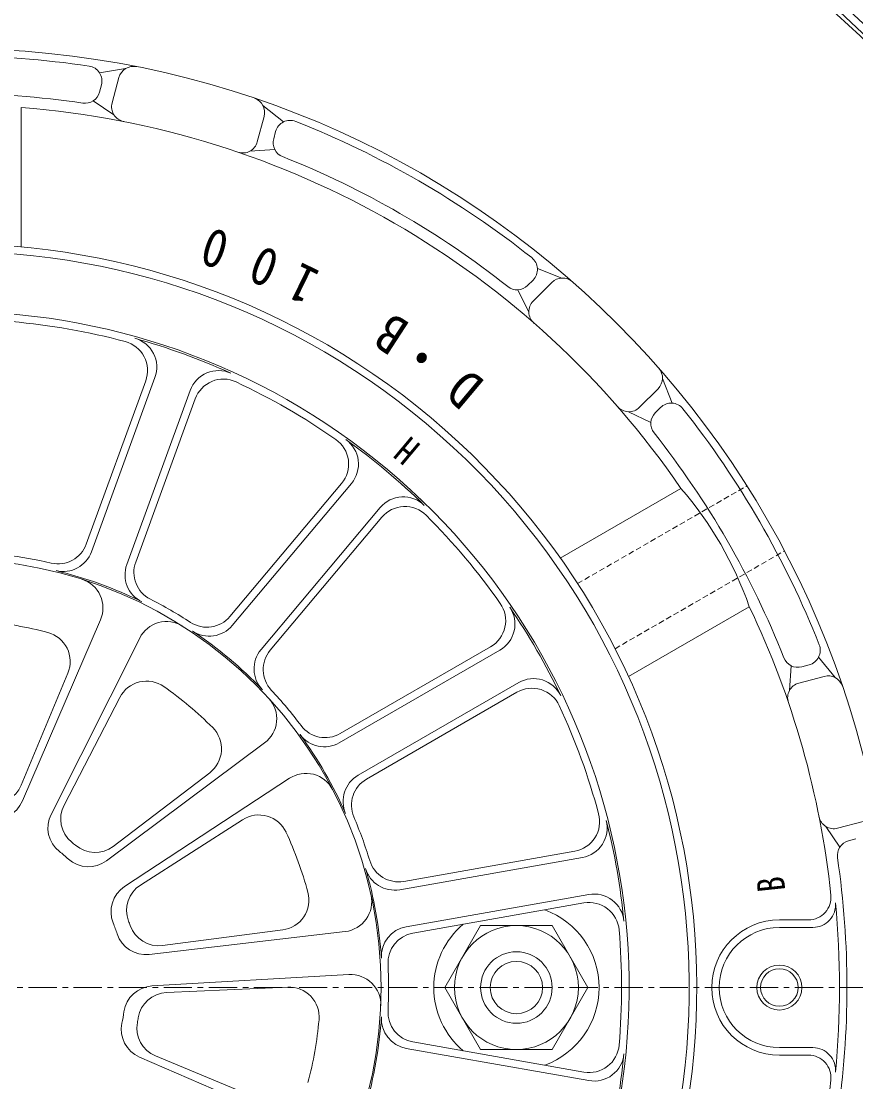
# Model space of a CAD drawing. Units: millimetres, scale not verified. Extents: x -1380 to 1380, y -955 to 955.
# Drawn here: x -441.1 to -330, y 212.5 to 353.7 of the extents above; entities that cross this region are included whole.
import ezdxf
from ezdxf.enums import TextEntityAlignment as Align

# ---------------------------------------------------------------- set-up
doc = ezdxf.new("R2010")
doc.units = ezdxf.units.MM
doc.header["$LTSCALE"] = 3
doc.linetypes.add('USER1', pattern=[2, 1.25, -0.25, 0.25, -0.25])
doc.linetypes.add('USER2', pattern=[0.375, 0.25, -0.125])
for name, color, linetype, lineweight in [('0-2_L-2', 7, 'Continuous', 18), ('0-3_L-1', 7, 'Continuous', 18), ('0-4_L-5', 2, 'USER1', 18), ('0-5_L-3', 7, 'Continuous', 18), ('0-B_L-1a', 3, 'Continuous', 18), ('0-C_L-1b', 150, 'Continuous', 18)]:
    doc.layers.add(name, color=color, linetype=linetype, lineweight=lineweight)
doc.styles.add('ＭＳ ゴシック', font='')
doc.styles.get('ＭＳ ゴシック').set_extended_font_data('MS Gothic')

msp = doc.modelspace()

# ---------------------------------------------------------------- linework, layer by layer
at = {"layer": '0-2_L-2'}
for radius in [175.5, 175]:
    msp.add_circle((-450.212, 225.046), radius, dxfattribs=at)
at = {"layer": '0-3_L-1'}
msp.add_circle((-450.212, 225.046), 176.5, dxfattribs=at)
at = {"layer": '0-4_L-5'}
msp.add_line((-208.387, 225.046), (-692.037, 225.046), dxfattribs=at)
at = {"layer": '0-5_L-3'}
msp.add_lwpolyline([(-379.972, 216.802), (-370.452, 216.802), (-365.692, 225.046), (-370.452, 233.291), (-379.972, 233.291), (-384.732, 225.046)], close=True, dxfattribs=at)
for radius in [8.245, 4.76, 3.485]:
    msp.add_circle((-375.212, 225.046), radius, dxfattribs=at)
for start, end in [(290.02776, 69.97224), (130.02776, 229.97224)]:
    msp.add_arc((-375.212, 225.046), 11, start, end, dxfattribs=at)
at = {"layer": '0-B_L-1a'}
for p, q in [((-432.451, 284.076), (-424.543, 305.806)), ((-431.755, 283.065), (-423.315, 306.255)), ((-427.057, 281.355), (-418.616, 304.545)), ((-425.873, 281.682), (-417.965, 303.411)), ((-413.333, 274.442), (-398.469, 292.156)), ((-413.025, 273.254), (-397.162, 292.158)), ((-409.194, 270.04), (-393.331, 288.944)), ((-407.971, 269.942), (-393.107, 287.656)), ((-430.558, 273.996), (-440.953, 249.879)), ((-425.347, 271.566), (-437.141, 248.101)), ((-398.779, 257.628), (-377.407, 269.967)), ((-398.663, 258.85), (-378.637, 270.412)), ((-441.112, 252), (-434.907, 266.903)), ((-396.279, 253.297), (-374.907, 265.637)), ((-395.163, 252.787), (-375.137, 264.349)), ((-435.413, 249.342), (-427.986, 263.676)), ((-408.716, 257.612), (-429.777, 241.922)), ((-428.855, 243.839), (-416.029, 253.643)), ((-405.418, 252.901), (-427.364, 238.477)), ((-425.248, 238.688), (-411.649, 247.387)), ((-390.21, 239.18), (-367.438, 243.196)), ((-390.738, 238.072), (-366.434, 242.357)), ((-389.869, 233.148), (-365.566, 237.433)), ((-388.994, 232.287), (-366.222, 236.302)), ((-397.993, 232.501), (-424.077, 229.444)), ((-422.32, 230.643), (-406.31, 232.72)), ((-397.492, 226.773), (-423.71, 225.254)), ((-421.771, 224.378), (-405.645, 225.113)), ((-388.994, 217.806), (-366.222, 213.791)), ((-389.869, 216.945), (-365.566, 212.659)), ((-401.262, 205.393), (-425.379, 215.787)), ((-423.258, 215.947), (-408.355, 209.741))]:
    msp.add_line(p, q, dxfattribs=at)
msp.add_circle((-450.212, 225.046), 57, dxfattribs=at)
for centre, radius, start, end in [((-450.212, 225.046), 99, 323.54633, 136.45367), ((-450.212, 225.046), 98, 324.18153, 135.81847), ((-450.212, 225.046), 90, 328.96599, 131.03401), ((-450.212, 225.046), 89, 75.06209, 84.93791), ((-428.301, 307.174), 4, 340, 75.06209), ((-450.212, 225.046), 89.757, 65.65309, 74.34691), ((-427.073, 307.623), 4, 340, 74.34691), ((-414.857, 303.177), 4, 65.65309, 160), ((-414.206, 302.043), 4, 64.93791, 160), ((-450.212, 225.046), 89, 55.06209, 64.93791), ((-401.533, 294.727), 4, 320, 55.06209), ((-400.226, 294.729), 4, 320, 54.34691), ((-450.212, 225.046), 89.757, 45.65309, 54.34691), ((-390.267, 286.373), 4, 45.65309, 140), ((-390.043, 285.085), 4, 44.93791, 140), ((-450.212, 225.046), 89, 35.06209, 44.93791), ((-450.212, 225.046), 99, 143.54633, 316.45367), ((-436.21, 285.444), 4, 256.94796, 340), ((-450.212, 225.046), 98, 144.18153, 315.81847), ((-450.212, 225.046), 58, 76.94796, 83.05204), ((-435.514, 284.433), 4, 256.09895, 340), ((-423.298, 279.987), 4, 160, 243.90105), ((-422.115, 280.314), 4, 160, 243.05204), ((-450.212, 225.046), 57.179, 63.90105, 76.09895), ((-434.232, 275.58), 4, 336.68428, 72.45135), ((-450.212, 225.046), 58, 56.94796, 63.05204), ((-380.637, 273.876), 4, 300, 35.06209), ((-379.407, 273.431), 4, 300, 34.34691), ((-450.212, 225.046), 89.757, 25.65309, 34.34691), ((-416.397, 277.013), 4, 236.94796, 320), ((-450.212, 225.046), 48.921, 75.01826, 84.98174), ((-421.773, 269.77), 4, 57.54865, 153.31572), ((-416.089, 275.825), 4, 236.09895, 320), ((-450.212, 225.046), 57.179, 43.90105, 56.09895), ((-450.212, 225.046), 90, 148.96599, 311.03401), ((-438.599, 268.441), 4, 337.39209, 75.01826), ((-406.13, 267.469), 4, 140, 223.90105), ((-404.906, 267.371), 4, 140, 223.05204), ((-424.434, 261.835), 4, 54.98174, 152.60791), ((-372.907, 262.172), 4, 25.65309, 120), ((-450.212, 225.046), 48.921, 45.01826, 54.98174), ((-450.212, 225.046), 58, 36.94796, 43.05204), ((-373.137, 260.885), 4, 24.93791, 120), ((-411.106, 260.819), 4, 306.68428, 42.45135), ((-450.212, 225.046), 89, 15.06209, 24.93791), ((-400.663, 262.314), 4, 216.94796, 300), ((-418.458, 256.821), 4, 307.39209, 45.01826), ((-400.779, 261.092), 4, 216.09895, 300), ((-450.212, 225.046), 57.179, 23.90105, 36.09895), ((-403.221, 249.559), 4, 27.54865, 123.31572), ((-394.279, 249.833), 4, 120, 203.90105), ((-393.163, 249.323), 4, 120, 203.05204), ((-444.805, 253.538), 4, 259.25486, 337.39209), ((-444.626, 251.462), 4, 258.06032, 336.68428), ((-431.862, 247.502), 4, 152.60791, 230.74514), ((-433.567, 246.305), 4, 153.31572, 231.93968), ((-409.493, 244.018), 4, 24.98174, 122.60791), ((-450.212, 225.046), 58, 16.94796, 23.05204), ((-368.132, 247.135), 4, 280, 15.06209), ((-367.129, 246.296), 4, 280, 14.34691), ((-450.212, 225.046), 89.757, 5.65309, 14.34691), ((-450.212, 225.046), 48.921, 15.01826, 24.98174), ((-450.212, 225.046), 25, 49.25486, 50.74514), ((-450.212, 225.046), 23, 48.06032, 51.93968), ((-431.284, 247.017), 4, 229.25486, 307.39209), ((-432.167, 245.13), 4, 228.06032, 306.68428), ((-390.905, 243.119), 4, 196.94796, 280), ((-450.212, 225.046), 57.179, 3.90105, 16.09895), ((-391.432, 242.011), 4, 196.09895, 280), ((-423.092, 235.318), 4, 122.60791, 200.74514), ((-425.167, 235.134), 4, 123.31572, 201.93968), ((-406.825, 236.687), 4, 277.39209, 15.01826), ((-398.458, 236.474), 4, 276.68428, 12.45135), ((-364.871, 233.494), 4, 5.65309, 100), ((-365.527, 232.363), 4, 4.93791, 100), ((-450.212, 225.046), 23, 18.06032, 21.93968), ((-450.212, 225.046), 25, 19.25486, 20.74514), ((-422.834, 234.61), 4, 199.25486, 277.39209), ((-389.175, 229.208), 4, 100, 183.90105), ((-424.542, 233.417), 4, 198.06032, 276.68428), ((-388.3, 228.347), 4, 100, 183.05204), ((-450.212, 225.046), 89, 355.06209, 4.93791), ((-450.212, 225.046), 58, 356.94796, 3.05204), ((-397.26, 222.779), 4, 357.54865, 93.31572), ((-423.479, 221.26), 4, 93.31572, 171.93968), ((-405.463, 221.117), 4, 354.98174, 92.60791), ((-421.589, 220.382), 4, 92.60791, 170.74514), ((-450.212, 225.046), 23, 348.06032, 351.93968), ((-388.3, 221.745), 4, 176.94796, 260), ((-423.796, 219.46), 4, 168.06032, 246.68428), ((-421.72, 219.639), 4, 169.25486, 247.39209), ((-450.212, 225.046), 25, 349.25486, 350.74514), ((-450.212, 225.046), 48.921, 345.01826, 354.98174), ((-450.212, 225.046), 57.179, 343.90105, 356.09895), ((-389.175, 220.884), 4, 176.09895, 260), ((-365.527, 217.73), 4, 260, 355.06209), ((-364.871, 216.599), 4, 260, 354.34691), ((-450.212, 225.046), 89.757, 345.65309, 354.34691)]:
    msp.add_arc(centre, radius, start, end, dxfattribs=at)
at = {"layer": '0-C_L-1b'}
for p, q in [((-427.228, 347.373), (-430.696, 346.832)), ((-428.104, 346.192), (-429.012, 342.804)), ((-430.436, 345.217), (-430.696, 344.244)), ((-428.777, 341.229), (-431.529, 343.091)), ((-441.114, 323.627), (-441.114, 342.193)), ((-408.953, 342.476), (-406.22, 340.274)), ((-408.785, 341.015), (-409.693, 337.627)), ((-407.253, 339.005), (-407.514, 338.032)), ((-410.684, 336.38), (-407.369, 336.617)), ((-369.144, 319.492), (-372.418, 320.758)), ((-373, 319.229), (-373.712, 318.517)), ((-373.558, 314.946), (-375.01, 317.934)), ((-370.493, 318.907), (-372.973, 316.427)), ((-355.766, 306.114), (-354.5, 302.841)), ((-356.351, 304.765), (-358.831, 302.285)), ((-356.029, 302.258), (-356.741, 301.546)), ((-360.312, 301.7), (-357.324, 300.248)), ((-369.387, 282.216), (-353.308, 291.499)), ((-360.289, 266.458), (-344.211, 275.741)), ((-332.782, 266.305), (-334.984, 269.038)), ((-338.878, 264.575), (-338.641, 267.889)), ((-336.253, 268.005), (-337.226, 267.744)), ((-334.243, 266.473), (-337.631, 265.565)), ((-329.066, 247.154), (-332.455, 246.246)), ((-334.03, 246.481), (-332.168, 243.729)), ((-330.042, 244.822), (-331.014, 244.562)), ((-340.212, 234.046), (-336.342, 234.046)), ((-340.212, 233.046), (-335.739, 233.046)), ((-340.212, 217.046), (-335.739, 217.046)), ((-340.212, 216.046), (-336.342, 216.046))]:
    msp.add_line(p, q, dxfattribs=at)
at = {"layer": '0-C_L-1b', "linetype": 'USER2'}
for p, q in [((-367.085, 278.813), (-344.545, 291.826)), ((-362.085, 270.153), (-339.545, 283.166))]:
    msp.add_line(p, q, dxfattribs=at)
at = {"layer": '0-C_L-1b'}
for centre, radius in [((-450.212, 225.046), 125), ((-340.212, 225.046), 3), ((-340.212, 225.046), 2.5)]:
    msp.add_circle(centre, radius, dxfattribs=at)
for centre, radius, start, end in [((-450.212, 225.046), 124, 81.58944, 98.41056), ((-432.368, 345.734), 2, 345, 81.58944), ((-426.172, 345.674), 2, 78.72919, 165), ((-450.212, 225.046), 119, 81.64414, 98.35586), ((-432.628, 344.762), 2, 261.64414, 345), ((-410.717, 341.533), 2, 345, 71.27081), ((-450.212, 225.046), 117.5, 34.44064, 85.55936), ((-427.08, 342.286), 2, 165, 258.83857), ((-405.322, 338.487), 2, 68.41056, 165), ((-450.212, 225.046), 124, 51.58944, 68.41056), ((-411.625, 338.145), 2, 251.16143, 345), ((-405.582, 337.515), 2, 165, 248.35586), ((-450.212, 225.046), 119, 51.64414, 68.35586), ((-374.414, 320.643), 2, 315, 51.58944), ((-369.079, 317.493), 2, 48.72919, 135), ((-375.126, 319.931), 2, 231.64414, 315), ((-371.559, 315.013), 2, 135, 228.83857), ((-357.765, 306.179), 2, 315, 41.27081), ((-360.245, 303.699), 2, 221.16143, 315), ((-354.615, 300.844), 2, 38.41056, 135), ((-355.327, 300.132), 2, 135, 218.35586), ((-450.212, 225.046), 124, 21.58944, 38.41056), ((-450.212, 225.046), 119, 21.64414, 38.35586), ((-390.419, 259.568), 48.957, 19.29051, 40.70949), ((-450.212, 225.046), 117.5, 6.01585, 25.55936), ((-336.771, 269.937), 2, 285, 21.58944), ((-337.743, 269.676), 2, 201.64414, 285), ((-337.113, 263.633), 2, 105, 198.83857), ((-333.725, 264.541), 2, 18.72919, 105), ((-332.972, 248.178), 2, 191.16143, 285), ((-330.496, 242.63), 2, 105, 188.35586), ((-450.212, 225.046), 119, 351.64414, 8.35586), ((-336.342, 237.046), 3, 270, 6.01585), ((-335.739, 236.046), 3, 270, 5.48886), ((-450.212, 225.046), 118, 354.51114, 5.48886), ((-340.212, 225.046), 9, 90, 270), ((-340.212, 225.046), 8, 90, 270), ((-336.342, 213.046), 3, 353.98415, 90), ((-335.739, 214.046), 3, 354.51114, 90), ((-450.212, 225.046), 117.5, 334.44064, 353.98415)]:
    msp.add_arc(centre, radius, start, end, dxfattribs=at)

# ---------------------------------------------------------------- texts
at = {"layer": '0-B_L-1a', "color": 7, "style": 'ＭＳ ゴシック', "width": 0.85}
msp.add_text('H', height=3.666, rotation=140, dxfattribs=at).set_placement((-387.098, 298.059), align=Align.BOTTOM_LEFT)
at = {"layer": '0-C_L-1b', "color": 7, "style": 'ＭＳ ゴシック'}
for s, height, rotation, width, p in [('0', 5.132, 162, 0.9, (-412.597, 326.79)), ('0', 5.132, 158, 0.9, (-405.826, 324.169)), ('1', 5.132, 154, 0.9, (-400.467, 321.675)), ('B', 5.132, 147, 0.9, (-388.328, 314.607)), ('・', 5.132, 143.5, 0.9, (-382.786, 310.372)), ('D', 5.132, 140, 0.9, (-378.273, 306.848)), ('B', 3.666, 96, 0.8, (-338.326, 238.093))]:
    msp.add_text(s, height=height, rotation=rotation, dxfattribs=dict(at, width=width)).set_placement(p, align=Align.BOTTOM_LEFT)

doc.saveas('drawing.dxf')
